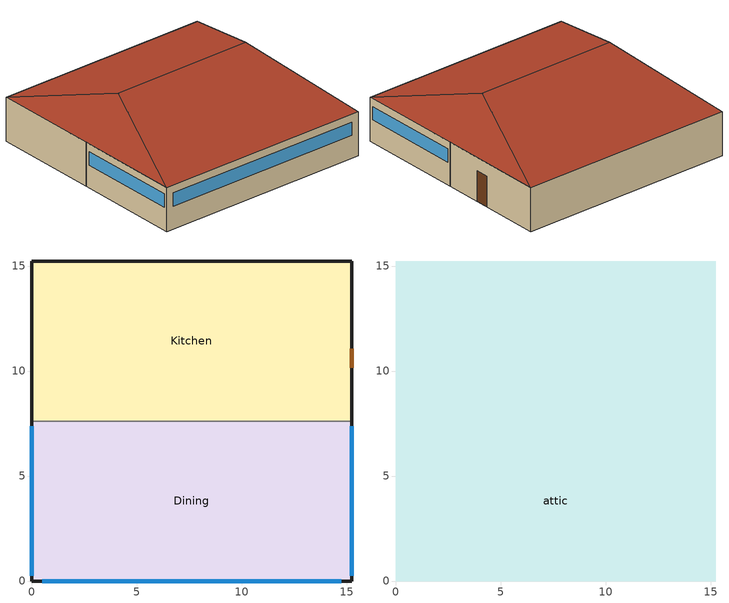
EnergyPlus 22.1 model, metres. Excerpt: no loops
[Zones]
Dining
 floor ground (Dining_Floor_Ffactor): 15.24,7.62 15.24,0 0,0 0,7.62 z0
 wall outside (nonres_ext_wall_grd): 0,7.62 0,0 15.24,0 15.24,7.62 z0:3.05
 wall to Kitchen (int_wall): 15.24,7.62 0,7.62 z0:3.05
 window (NonresWindow_U_0.569_SHGC_East_0.25): 15.24,0.25 15.24,7.37 z1.59:2.5
 window (NonresWindow_U_0.569_SHGC_South_0.25): 0.51,0 14.73,0 z1.59:2.5
 window (NonresWindow_U_0.569_SHGC_West_0.25): 0,7.37 0,0.25 z1.59:2.5
Kitchen
 floor ground (Kitchen_Floor_Ffactor): 15.24,15.24 15.24,7.62 0,7.62 0,15.24 z0
 wall outside (nonres_ext_wall_grd): 15.24,7.62 15.24,15.24 0,15.24 0,7.62 z0:3.05
 door (Swinging Door_con): 15.24,10.15 15.24,11.06 z0:2.13
attic
 floor to Dining (nonres_roof_floor): 0,0 0,7.62 15.24,7.62 15.24,0 z3.05
 floor to Kitchen (nonres_roof_floor): 15.24,15.24 15.24,7.62 0,7.62 0,15.24 z3.05
 roof outside (AtticRoofDeck): 0,15.24,3.05 0,0,3.05 2.54,7.62,5.59; 15.24,0,3.05 15.24,15.24,3.05 12.7,7.62,5.59; 15.24,15.24,3.05 0,15.24,3.05 2.54,7.62,5.59 12.7,7.62,5.59; 0,0,3.05 15.24,0,3.05 12.7,7.62,5.59 2.54,7.62,5.59
[Building]
RestaurantFastFood: North Axis {deg}=0; Terrain=City; Loads Convergence Tolerance Value {W}=0.04; Temperature Convergence Tolerance Value {deltaC}=0.2; Solar Distribution=FullInteriorAndExterior; Maximum Number of Warmup Days=25; Minimum Number of Warmup Days=6
[Site:Location]
Site:Location=Ho.Chi.Minh.City-Tan.Son.Nhat.AP_VNM WMO=489000; Latitude {N+ S-}=10.82; Longitude {W- E+}=106.67; Time Zone Relative to GMT {GMT+/-}=7; Elevation {m}=5
[SizingPeriod:DesignDay] Day of Month=21; Dry-Bulb Temperature Range Modifier Type=DefaultMultipliers; Humidity Condition Type=Wetbulb; Barometric Pressure {Pa}=101265; Rain {Yes/No}=No; Snow on ground {Yes/No}=No; Daylight Savings Time Indicator=No
Name | Month | Day Type | Maximum Dry-Bulb Temperature {C} | Daily Dry-Bulb Temperature Range {C} | Wetbulb at Maximum Dry-Bulb {C} | Wind Speed {m/s} design conditions vs. traditional 6.71 m/s (15 mph) | Wind Direction {Degrees; N=0, S=180} | Solar Model Indicator | Clearness {0.0 to 1.1} | Wind Speed {m/s} design conditions vs. traditional 3.35 m/s (7mph) | ASHRAE Clear Sky Optical Depth for Beam Irradiance (taub) | ASHRAE Clear Sky Optical Depth for Diffuse Irradiance (taud)
Ho.Chi.Minh.City-Tan.Son.Nhat.AP_VNM Ann Htg 99.6% Condns DB | 12 | WinterDesignDay | 20.1 | 0 | 20.1 | 1.8 | 0 | ASHRAEClearSky | 0
Ho.Chi.Minh.City-Tan.Son.Nhat.AP_VNM Ann Clg .4% Condns DB=>MWB | 4 | SummerDesignDay | 35.2 | 8.5 | 25.8 |  | 160 | ASHRAETau |  | 4.1 | 0.542 | 1.901
[Site:WaterMainsTemperature]
Calculation Method=Correlation; Annual average outdoor air temperature {C}=27.6; Maximum difference in monthly average outdoor air temperatures {C}=3.2
[Site:GroundTemperature:FCfactorMethod]
January Ground Temperature {C}=26.9; February Ground Temperature {C}=26.7; March Ground Temperature {C}=26; April Ground Temperature {C}=26.4; May Ground Temperature {C}=27.5; June Ground Temperature {C}=28.3; July Ground Temperature {C}=29.2; August Ground Temperature {C}=29; September Ground Temperature {C}=28.9; October Ground Temperature {C}=27.2; November Ground Temperature {C}=27.5; December Ground Temperature {C}=27.6
[Material:NoMass]
Opaque Door panel_con: MediumRough, 0.251586, 0.9, 0.7, 0.7
Nonres_Roof_Insulation: MediumSmooth, 6.23479, 0.9, 0.7, 0.7
Nonres_Exterior_Wall_Insulation_grd: MediumSmooth, 1.20911, 0.9, 0.7, 0.7
[Construction]
Swinging Door_con: Opaque Door panel_con
InteriorFurnishings: Std Wood 6inch
AtticRoofDeck: F12 Asphalt shingles, G02 16mm plywood
int_wall: G01 13mm gypsum board, G01 13mm gypsum board
nonres_roof_floor: G01 16mm gypsum board, Nonres_Roof_Insulation
nonres_ext_wall_grd: F07 25mm stucco, G01 16mm gypsum board, Nonres_Exterior_Wall_Insulation_grd, G01 16mm gypsum board
NonresWindow_U_0.569_SHGC_South_0.25: Nonres Window Glazing Layer South
NonresWindow_U_0.569_SHGC_East_0.25: Nonres Window Glazing Layer East
NonresWindow_U_0.569_SHGC_West_0.25: Nonres Window Glazing Layer West
[Material]
Name | Roughness | Thickness {m} | Conductivity {W/m-K} | Density {kg/m3} | Specific Heat {J/kg-K} | Thermal Absorptance | Solar Absorptance | Visible Absorptance | Absorptance:Thermal | Absorptance:Solar | Absorptance:Visible
Std Wood 6inch | MediumSmooth | 0.15 | 0.12 | 540 | 1210 | 0.9 | 0.7 | 0.7
F07 25mm stucco | Smooth | 0.0254 | 0.72 | 1856 | 840 | 0.9 | 0.7 | 0.7
F12 Asphalt shingles | VeryRough | 0.0032 | 0.04 | 1120 | 1260 |  |  |  | 0.9 | 0.7
G01 13mm gypsum board | Smooth | 0.0127 | 0.16 | 800 | 1090 |  |  |  | 0.9 | 0.7 | 0.5
G01 16mm gypsum board | MediumSmooth | 0.0159 | 0.16 | 800 | 1090
G02 16mm plywood | Smooth | 0.0159 | 0.12 | 544 | 1210
[WindowMaterial:SimpleGlazingSystem] U-Factor {W/m2-K}=3.23093; Solar Heat Gain Coefficient=0.25; Visible Transmittance=0.275
Nonres Window Glazing Layer South; Nonres Window Glazing Layer West; Nonres Window Glazing Layer East
[Construction:FfactorGroundFloor] F-Factor {W/m-K}=1.26363; Area {m2}=116.171; PerimeterExposed {m}=30.4856
Dining_Floor_Ffactor; Kitchen_Floor_Ffactor
[Zone] Type=1; Multiplier=1; Floor Area {m2}=autocalculate
Name | Ceiling Height {m} | Volume {m3} | Part of Total Floor Area
Dining; Kitchen | 3.0488 | 354.1836 | Yes
attic | -9999 | 262.3406 | No
[InternalMass] Construction=InteriorFurnishings; Surface Area {m2}=232.343
Name | Zone or ZoneList
Dining_InternalMass_1 | Dining
Kitchen_InternalMass_1 | Kitchen
[People] Number of People Schedule=BLDG_OCC_SCH; Fraction Radiant=0.3; Sensible Heat Fraction=AUTOCALCULATE; Activity Level Schedule=ACTIVITY_SCH; Enable ASHRAE 55 Comfort Warnings=No; Mean Radiant Temperature Calculation Type=ZoneAveraged; Work Efficiency Schedule=WORK_EFF_SCH; Clothing Insulation Calculation Method=ClothingInsulationSchedule; Clothing Insulation Schedule=CLOTHING_SCH; Air Velocity Schedule=AIR_VELO_SCH; Thermal Comfort Model 1 Type=FANGER
Name | Zone or ZoneList or Space or SpaceList | Number of People Calculation Method | Floor Area per Person {m2/person} | Number of People
Dining | Dining | Area/Person | 1.327
Kitchen | Kitchen | People |  | 6.2733
[Lights] Design Level Calculation Method=Watts/Area; Return Air Fraction=0; Fraction Radiant=0.7; Fraction Visible=0.2; Fraction Replaceable=1; Return Air Fraction Calculated from Plenum Temperature=No
Name | Zone or ZoneList or Space or SpaceList | Schedule | Watts per Zone Floor Area {W/m2}
Dining_Lights | Dining | ltg_sch_dining | 7.50442
Kitchen_Lights | Kitchen | ltg_sch_kitchen | 11.63104
[ElectricEquipment] Design Level Calculation Method=EquipmentLevel
Name | Zone or ZoneList or Space or SpaceList | Schedule | Design Level {W} | Fraction Latent | Fraction Radiant | Fraction Lost
Dining_MiscElec_Equip | Dining | BLDG_EQUIP_SCH | 13567.3 | 0.25 | 0.3 | 0
Kitchen_MiscElec_Equip | Kitchen | BLDG_EQUIP_SCH | 31468.7 | 0.25 | 0.3 | 0.3
Kitchen_Reach-in-Freezer | Kitchen | Always_on | 457.5 | 0 | 0.25 | 0
Kitchen_Reach-in-Refrigerator | Kitchen | Always_on | 570 | 0 | 0.25 | 0
[GasEquipment]
Kitchen_MiscGas_Equip: Zone or ZoneList or Space or SpaceList=Kitchen; Schedule=FF_GAS_EQUIP_SCH; Design Level Calculation Method=EquipmentLevel; Design Level {W}=91932.6; Fraction Latent=0.1; Fraction Radiant=0.2; Fraction Lost=0.7
[Daylighting:Controls]
Dining_DaylCtrl: Zone or Space=Dining; Daylighting Method=SplitFlux; Availability Schedule=DaylightAvailSch; Lighting Control Type=Stepped; Minimum Input Power Fraction for Continuous or ContinuousOff Dimming Control=0.3; Minimum Light Output Fraction for Continuous or ContinuousOff Dimming Control=0.2; Number of Stepped Control Steps=3; Probability Lighting will be Reset When Needed in Manual Stepped Control=1; Glare Calculation Daylighting Reference Point=Dining_DaylRefPt1; Glare Calculation Azimuth Angle of View Direction Clockwise from Zone y-Axis {deg}=180; Maximum Allowable Discomfort Glare Index=22; Daylighting Reference Point 1=Dining_DaylRefPt1; Fraction of Lights Controlled by Reference Point 1=0.38; Illuminance Setpoint at Reference Point 1 {lux}=215; Daylighting Reference Point 2=Dining_DaylRefPt2; Fraction of Lights Controlled by Reference Point 2=0.38; Illuminance Setpoint at Reference Point 2 {lux}=215
[ZoneInfiltration:DesignFlowRate] Temperature Term Coefficient=0; Velocity Squared Term Coefficient=0
Name | Zone or ZoneList | Schedule | Design Flow Rate Calculation Method | Flow per Exterior Surface Area {m3/s-m2} | Constant Term Coefficient | Velocity Term Coefficient | Design Flow Rate {m3/s}
Dining_Infiltration | Dining | INFIL_SCH_PNNL | Flow/ExteriorWallArea | 0.000569572 | 0 | 0.224
Dining_Door_Infiltration | Dining | DOOR_INFIL_SCH | Flow/Zone |  | 1 | 0 | 0.902835
Kitchen_Infiltration | Kitchen | INFIL_SCH_PNNL | Flow/ExteriorWallArea | 0.000569572 | 0 | 0.224
attic_Infiltration | attic | ALWAYS_ON | Flow/Zone |  | 1 | 0 | 0.0729
[Exterior:Lights] Control Option=AstronomicalClock
Name | Schedule | Design Level {W}
Exterior_Lights_a | Exterior_lighting_schedule_a | 216.58
Exterior_Lights_b | Exterior_lighting_schedule_b | 1823.66
[Refrigeration:CompressorRack] Heat Rejection Location=ZONE; Design Condenser Fan Power {W}=330; Condenser Type=AIRCOOLED
Name | Design Compressor Rack COP {W/W} | Compressor Rack COP Function of Temperature Curve | Condenser Fan Power Function of Temperature Curve | Refrigeration Case Name or WalkIn Name or CaseAndWalkInList
RACK1 | 1.5 | RACK1_RackCOPfTCurve | RACK1_RackCondFanCurve2 | RACK1CaseList
RACK2 | 3 | RACK2_RackCOPfTCurve |  | RACK2CaseList
[EnergyManagementSystem:Sensor]
OAT_F: Output:Variable or Output:Meter=Site Outdoor Air Drybulb Temperature
[AvailabilityManager:NightCycle] Applicability Schedule=Always_On; Fan Schedule=HVACOperationSchd; Control Type=CycleOnAny; Thermostat Tolerance {deltaC}=1; Cycling Run Time Control Type=FixedRunTime; Cycling Run Time {s}=1800
PSZ-AC_1:1 Availability Manager; PSZ-AC_2:2 Availability Manager
[SCHEDULE:COMPACT]
ltg_sch_dining: Through: 12/31, For: SummerDesignDay, Until: 24:00, 1, For: WinterDesignDay, Until: 24:00, 0, For: Weekdays, Until: 5:00, 0.13686, Until: 6:00, 0.18248, Until: 8:00, 0.36496, Until: 10:00, 0.54743, Until: 22:00, 0.82115, Until: 23:00, 0.4562, Until: 24:00, 0.27372, For: Saturday, Until: 1:00, 0.18248, Until: 6:00, 0.13686, Until: 8:00, 0.27372, Until: 10:00, 0.54743, Until: 17:00, 0.72991, Until: 22:00, 0.82115, Until: 23:00, 0.4562, Until: 24:00, 0.27372, For: AllOtherDays, Until: 1:00, 0.18248, Until: 6:00, 0.13686, Until: 8:00, 0.27372, Until: 10:00, 0.4562, Until: 16:00, 0.63867, Until: 22:00, 0.54743, Until: 23:00, 0.4562, Until: 24:00, 0.27372
ltg_sch_kitchen: Through: 12/31, For: SummerDesignDay, Until: 24:00, 1, For: WinterDesignDay, Until: 24:00, 0, For: Weekdays, Until: 5:00, 0.12992, Until: 6:00, 0.17323, Until: 8:00, 0.34645, Until: 10:00, 0.51967, Until: 22:00, 0.77951, Until: 23:00, 0.43306, Until: 24:00, 0.25984, For: Saturday, Until: 1:00, 0.17323, Until: 6:00, 0.12992, Until: 8:00, 0.25984, Until: 10:00, 0.51967, Until: 17:00, 0.6929, Until: 22:00, 0.77951, Until: 23:00, 0.43306, Until: 24:00, 0.25984, For: AllOtherDays, Until: 1:00, 0.17323, Until: 6:00, 0.12992, Until: 8:00, 0.25984, Until: 10:00, 0.43306, Until: 16:00, 0.60629, Until: 22:00, 0.51967, Until: 23:00, 0.43306, Until: 24:00, 0.25984
INFIL_SCH_PNNL: Through: 12/31, For: Weekdays, Until: 01:00, 0.25, Until: 05:00, 1, Until: 24:00, 0.25, For: Saturday, Until: 01:00, 0.25, Until: 05:00, 1, Until: 24:00, 0.25, For: WinterDesignDay SummerDesignDay, Until: 24:00, 1, For: Sunday Holidays AllOtherDays, Until: 01:00, 0.25, Until: 05:00, 1, Until: 24:00, 0.25
[Schedule:Compact]
BLDG_EQUIP_SCH: Through: 12/31, For: Weekdays, Until: 01:00, 0.0299675, Until: 02:00, 0.0199015, Until: 03:00, 0.0298522, Until: 04:00, 0.0199015, Until: 05:00, 0.0497536, Until: 06:00, 0.11987, Until: 07:00, 0.129859, Until: 08:00, 0.149837, Until: 09:00, 0.179805, Until: 10:00, 0.209772, Until: 11:00, 0.259718, Until: 12:00, 0.289686, Until: 13:00, 0.269707, Until: 14:00, 0.249729, Until: 15:00, 0.229751, Until: 16:00, 0.229751, Until: 17:00, 0.259718, Until: 18:00, 0.259718, Until: 19:00, 0.23974, Until: 20:00, 0.219762, Until: 21:00, 0.199783, Until: 22:00, 0.179805, Until: 23:00, 0.0899024, Until: 24:00, 0.0299675, For: Saturday, Until: 01:00, 0.0299675, Until: 02:00, 0.0199015, Until: 03:00, 0.0298522, Until: 04:00, 0.0199015, Until: 05:00, 0.0497536, Until: 06:00, 0.119409, Until: 07:00, 0.129859, Until: 08:00, 0.149837, Until: 09:00, 0.179805, Until: 10:00, 0.209772, Until: 11:00, 0.259718, Until: 12:00, 0.289686, Until: 13:00, 0.269707, Until: 14:00, 0.249729, Until: 15:00, 0.229751, Until: 16:00, 0.229751, Until: 17:00, 0.259718, Until: 18:00, 0.259718, Until: 19:00, 0.23974, Until: 20:00, 0.219762, Until: 21:00, 0.199783, Until: 22:00, 0.179805, Until: 23:00, 0.0899024, Until: 24:00, 0.0299675, For: SummerDesignDay, Until: 24:00, 0.29, For: WinterDesignDay, Until: 24:00, 0, For: Sunday Holidays AllOtherDays, Until: 01:00, 0.0299675, Until: 02:00, 0.0199015, Until: 03:00, 0.0298522, Until: 04:00, 0.0199015, Until: 05:00, 0.0497536, Until: 06:00, 0.119409, Until: 07:00, 0.129859, Until: 08:00, 0.149837, Until: 09:00, 0.179805, Until: 10:00, 0.209772, Until: 11:00, 0.259718, Until: 12:00, 0.289686, Until: 13:00, 0.269707, Until: 14:00, 0.249729, Until: 15:00, 0.229751, Until: 16:00, 0.229751, Until: 17:00, 0.259718, Until: 18:00, 0.259718, Until: 19:00, 0.23974, Until: 20:00, 0.219762, Until: 21:00, 0.199783, Until: 22:00, 0.179805, Until: 23:00, 0.0899024, Until: 24:00, 0.0299675
FF_GAS_EQUIP_SCH: Through: 12/31, For: Weekdays Saturday, Until: 01:00, 0.03, Until: 02:00, 0.02, Until: 03:00, 0.03, Until: 04:00, 0.02, Until: 05:00, 0.05, Until: 06:00, 0.12, Until: 07:00, 0.13, Until: 08:00, 0.15, Until: 09:00, 0.18, Until: 10:00, 0.21, Until: 11:00, 0.26, Until: 12:00, 0.29, Until: 13:00, 0.27, Until: 14:00, 0.25, Until: 15:00, 0.23, Until: 16:00, 0.23, Until: 17:00, 0.26, Until: 18:00, 0.26, Until: 19:00, 0.24, Until: 20:00, 0.22, Until: 21:00, 0.2, Until: 22:00, 0.18, Until: 23:00, 0.09, Until: 24:00, 0.03, For: SummerDesignDay, Until: 24:00, 0.29, For: WinterDesignDay, Until: 24:00, 0, For: Sunday Holidays AllOtherDays, Until: 01:00, 0.03, Until: 02:00, 0.02, Until: 03:00, 0.03, Until: 04:00, 0.02, Until: 05:00, 0.05, Until: 06:00, 0.12, Until: 07:00, 0.13, Until: 08:00, 0.15, Until: 09:00, 0.18, Until: 10:00, 0.21, Until: 11:00, 0.26, Until: 12:00, 0.29, Until: 13:00, 0.27, Until: 14:00, 0.25, Until: 15:00, 0.23, Until: 16:00, 0.23, Until: 17:00, 0.26, Until: 18:00, 0.26, Until: 19:00, 0.24, Until: 20:00, 0.22, Until: 21:00, 0.2, Until: 22:00, 0.18, Until: 23:00, 0.09, Until: 24:00, 0.03
BLDG_OCC_SCH: Through: 12/31, For: Weekdays, Until: 01:00, 0.05, Until: 05:00, 0, Until: 06:00, 0.05, Until: 07:00, 0.1, Until: 10:00, 0.4, Until: 11:00, 0.2, Until: 12:00, 0.5, Until: 13:00, 0.8, Until: 14:00, 0.7, Until: 15:00, 0.4, Until: 16:00, 0.2, Until: 17:00, 0.25, Until: 18:00, 0.5, Until: 21:00, 0.8, Until: 22:00, 0.5, Until: 23:00, 0.35, Until: 24:00, 0.2, For: SummerDesignDay, Until: 24:00, 1, For: WinterDesignDay, Until: 24:00, 0, For: Saturday, Until: 01:00, 0.05, Until: 06:00, 0, Until: 07:00, 0.05, Until: 09:00, 0.5, Until: 10:00, 0.4, Until: 11:00, 0.2, Until: 12:00, 0.45, Until: 14:00, 0.5, Until: 15:00, 0.35, Until: 18:00, 0.3, Until: 19:00, 0.7, Until: 20:00, 0.9, Until: 21:00, 0.7, Until: 22:00, 0.65, Until: 23:00, 0.55, Until: 24:00, 0.35, For: Sunday Holidays AllOtherDays, Until: 01:00, 0.05, Until: 06:00, 0, Until: 07:00, 0.05, Until: 09:00, 0.5, Until: 11:00, 0.2, Until: 12:00, 0.3, Until: 14:00, 0.5, Until: 15:00, 0.3, Until: 16:00, 0.2, Until: 17:00, 0.25, Until: 18:00, 0.35, Until: 19:00, 0.55, Until: 20:00, 0.65, Until: 21:00, 0.7, Until: 22:00, 0.35, Until: 24:00, 0.2
DOOR_INFIL_SCH: Through: 12/31, For: Weekdays, Until: 06:00, 0, Until: 07:00, 0.144, Until: 10:00, 0.462, Until: 11:00, 0.258, Until: 12:00, 0.558, Until: 13:00, 0.829, Until: 14:00, 0.74, Until: 15:00, 0.462, Until: 16:00, 0.258, Until: 17:00, 0.363, Until: 18:00, 0.558, Until: 21:00, 0.829, Until: 22:00, 0.558, Until: 23:00, 0.363, Until: 24:00, 0.258, For: SummerDesignDay, Until: 24:00, 1, For: WinterDesignDay, Until: 24:00, 0, For: Saturday, Until: 06:00, 0, Until: 07:00, 0.144, Until: 09:00, 0.558, Until: 10:00, 0.462, Until: 11:00, 0.258, Until: 12:00, 0.462, Until: 14:00, 0.558, Until: 15:00, 0.462, Until: 18:00, 0.363, Until: 19:00, 0.74, Until: 20:00, 0.915, Until: 21:00, 0.74, Until: 22:00, 0.65, Until: 23:00, 0.558, Until: 24:00, 0.363, For: Sunday Holidays AllOtherDays, Until: 06:00, 0, Until: 07:00, 0.144, Until: 09:00, 0.558, Until: 11:00, 0.258, Until: 12:00, 0.363, Until: 14:00, 0.558, Until: 15:00, 0.363, Until: 16:00, 0.258, Until: 17:00, 0.363, Until: 18:00, 0.462, Until: 19:00, 0.558, Until: 20:00, 0.65, Until: 21:00, 0.74, Until: 22:00, 0.462, Until: 24:00, 0.258
ALWAYS_ON: Through: 12/31, For: AllDays, Until: 24:00, 1
HVACOperationSchd: Through: 12/31, For: Weekday SummerDesignDay, Until: 01:00, 1, Until: 05:00, 0, Until: 24:00, 1, For: Saturday WinterDesignDay, Until: 01:00, 1, Until: 05:00, 0, Until: 24:00, 1, For: Sunday Holidays AllOtherDays, Until: 01:00, 1, Until: 05:00, 0, Until: 24:00, 1
ACTIVITY_SCH: Through: 12/31, For: AllDays, Until: 24:00, 120
WORK_EFF_SCH: Through: 12/31, For: AllDays, Until: 24:00, 0
AIR_VELO_SCH: Through: 12/31, For: AllDays, Until: 24:00, 0.2
CLOTHING_SCH: Through: 04/30, For: AllDays, Until: 24:00, 1, Through: 09/30, For: AllDays, Until: 24:00, 0.5, Through: 12/31, For: AllDays, Until: 24:00, 1
Exterior_lighting_schedule_a: Through:12/31, For:AllDays, Until: 01:00, 1, Until: 06:00, 0, Until: 24:00, 1
Exterior_lighting_schedule_b: Through:12/31, For:AllDays, Until: 01:00, 1, Until: 06:00, 0.7, Until: 24:00, 1
DaylightAvailSch: Through: 12/31, For: SummerDesignDay WinterDesignDay, Until: 24:00, 0, For: AllOtherDays, Until: 24:00, 1
[Curve:Quadratic]
Name | Coefficient1 Constant | Coefficient2 x | Coefficient3 x**2 | Minimum Value of x | Maximum Value of x
RACK1_RackCOPfTCurve | 1.7603 | -0.0377 | 0.0004 | 10 | 35
RACK1_RackCondFanCurve2 | 0 | 0.0286 | 0 | 0 | 35
RACK2_RackCOPfTCurve | 1 | 0 | 0 | 0 | 50
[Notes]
The DOE Prototype Building Models were developed by Pacific Northwest National Laboratory (PNNL), under contract with the U.S.
Department of Energy (DOE).  These building models were derived from DOE's Commercial Reference Building Models with modifications
based on input from the ASHRAE Standard 90.1 committee, the Advanced Energy Design Guide series, and building industry experts. The
prototypes models were developed to quantify energy saving impacts from newly published editions of ASHRAE Standard 90.1, 189.1, IECC,
and other energy codes and standards.  The basic building descriptions can be found in the Scorecards posted at www.energycodes.gov
website. The recommended citation of the prototype models is
DOE and PNNL. 2023. Commercial Prototype Building Models, Richland, WA, Pacific Northwest National Laboratory. Available at https://www.energycodes.gov/development/commercial/prototype_models.
Detailed descriptions of the prototype model development and addenda modeling strategies can be found in the following  reports:
Maddox D.E., J. Zhang, Y. Xie, W. Xu, X. Liu, S. Wang, and M.I. Rosenberg. 2022. Energy and Energy Cost Savings Analysis of the 2021 IECC
for Commercial Buildings. PNNL-32816. Richland, WA: Pacific Northwest National Laboratory.
Zhang J., M.I. Rosenberg, J. Lerond, Y. Xie, C. Chandrasekharan Nambiar, Y. Chen, and R. Hart, et al. 2021. Energy Savings Analysis:
ANSI/ASHRAE/IES Standard 90.1-2019. PNNL-31488. Richland, WA: Pacific Northwest National Laboratory.
Zhang, J., Y. Chen, Y. Xie, M. Rosenberg, R. Hart. Energy and Energy Cost Savings Analysis of the 2018 IECC for Commercial Buildings.
2018. PNNL-28125. Richland, WA: Pacific Northwest National Laboratory.
DOE. 2017. Energy Savings Analysis: ANSI/ASHRAE/IES Standard 90.1-2016. Prepared by Athalye, R.A, M.A. Halverson, M.I. Rosenberg, B. Liu,
J. Zhang, R. Hart, V.V. Mendon, S. Goel, Y. Chen, Y. Xie, and M. Zhao, Richland, WA, Pacific Northwest National Laboratory. https://www.energycodes.gov/sites/default/files/documents/02202018_Standard_90.1-2016_Determination_TSD.pdf.
Zhang, J., Y. Xie, R.A. Athalye, J. Zhuge, M. Rosenberg, R. Hart, and B. Liu. Energy and Energy Cost Savings Analysis of the 2015 IECC
for Commercial Buildings. 2015. PNNL-24269 Rev. 1. Richland, WA: Pacific Northwest National
Laboratory. https://www.energycodes.gov/sites/default/files/documents/2015_IECC_Commercial_Analysis.pdf.
Halverson M.A., M.I. Rosenberg, W. Wang, J. Zhang, V.V. Mendon, R.A. Athalye, Y. Xie, R. Hart, S. Goel, 2014. ANSI/ASHRAE/IES Standard
90.1-2013 Determination of Energy Savings: Quantitative Analysis, PNNL-23479. Richland, WA: Pacific Northwest National Laboratory. https://www.energycodes.gov/sites/default/files/documents/901-2013_finalCommercialDeterminationQuantitativeAnalysis_TSD_0.pdf.
Goel S., R.A. Athalye, W. Wang, J. Zhang, M.I. Rosenberg, Y. Xie, and R. Hart, et al. 2014. Enhancements to ASHRAE Standard 90.1
Prototype Building Models. PNNL-23269. Richland, WA: Pacific Northwest National Laboratory. https://www.pnnl.gov/main/publications/external/technical_reports/PNNL-23269.pdf.
Zhang J., R.A. Athalye, R. Hart, M.I. Rosenberg, Y. Xie, S. Goel, and V.V. Mendon, et al. 2013. Energy and Energy Cost Savings Analysis
of the IECC for Commercial Buildings. PNNL-22760. Richland, WA: Pacific Northwest National Laboratory. http://www.pnnl.gov/main/publications/external/technical_reports/PNNL-22760.pdf.
Thornton B.A., M.I. Rosenberg, E.E. Richman, W. Wang, Y. Xie, J. Zhang, H. Cho, VV Mendon, R.A. Athalye, and B. Liu. 2011. Achieving
the 30% Goal: Energy and Cost Savings Analysis of ASHRAE Standard 90.1-2010. PNNL-20405. Richland, WA: Pacific Northwest National
Laboratory.  https://www.energycodes.gov/sites/default/files/documents/BECP_Energy_Cost_Savings_STD2010_May2011_v00.pdf.
WeatherFile:  VNM_Ho.Chi.Minh.City-Tan.Son.Nhat.AP.489000_IWEC2.epw
specify SHGC reduction multiplier to satisfy 7.4.2.9 (b) Orientation of ASHRAE189.1-2017
